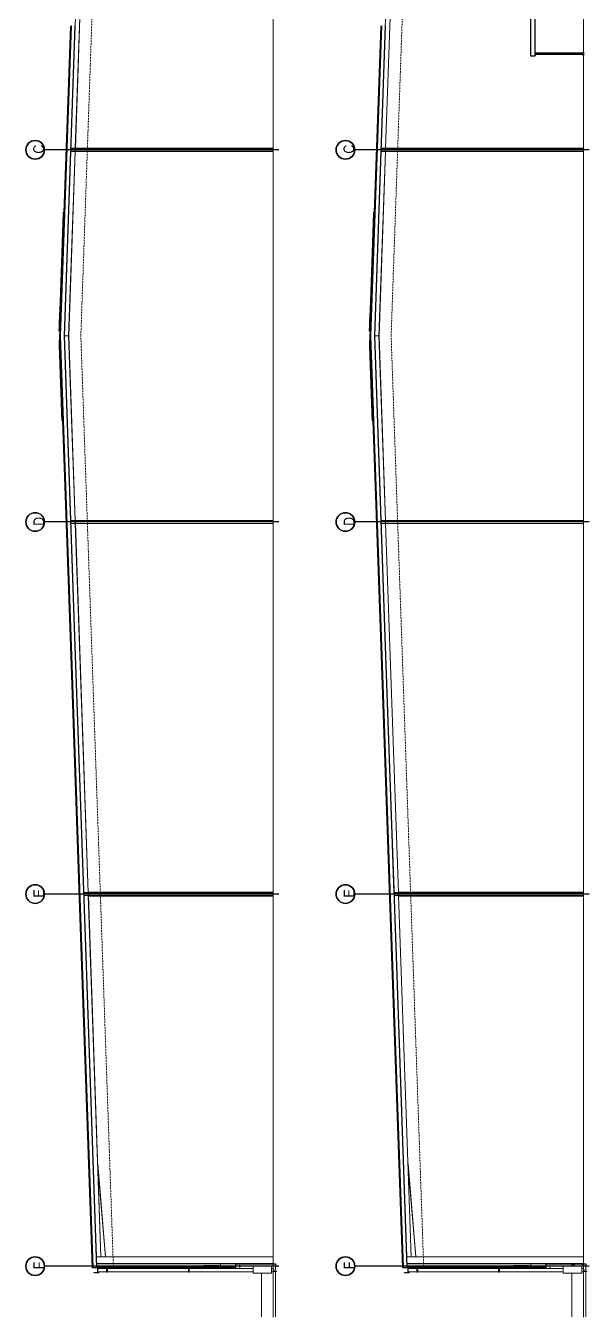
# Model space of a CAD drawing. Header units: millimetres. Extents: x -677815 to 406757, y -145898 to 39000.
# Drawn here: x 365990 to 402298, y -123290 to -39999 of the extents above; entities that cross this region are included whole.
import ezdxf

# ---------------------------------------------------------------- set-up
doc = ezdxf.new("R2010")
doc.units = ezdxf.units.MM
doc.header["$LTSCALE"] = 8
doc.linetypes.add('Xref Conv Trash$0$_SBA Dash Dot - Loose', pattern=[6, 4, -1, 0, -1])
doc.linetypes.add('Xref Conv Trash$0$_SBA Hidden Line - Loose', pattern=[2.4, 1.2, -1.2])
for name, color, linetype, lineweight in [('Xref Conv Trash$0$A-DETL-HDLN', 8, 'Xref Conv Trash$0$_SBA Hidden Line - Loose', 9), ('Xref Conv Trash$0$A-FLOR', 8, 'Continuous', 25), ('Xref Conv Trash$0$A-FLOR-LEVL', 8, 'Continuous', 9), ('Xref Conv Trash$0$A-GENM', 8, 'Continuous', 9), ('Xref Conv Trash$0$A-GLAZ', 8, 'Continuous', 9), ('Xref Conv Trash$0$A-ROOF', 8, 'Continuous', 25), ('Xref Conv Trash$0$A-ROOF-MCUT', 8, 'Continuous', 9), ('Xref Conv Trash$0$A-ROOF-OTLN', 8, 'Continuous', 9), ('Xref Conv Trash$0$A-WALL', 8, 'Continuous', 9), ('Xref Conv Trash$0$A-WALL-PATT', 8, 'Continuous', 9), ('Xref Conv Trash$0$P-PIPE', 8, 'Continuous', 9), ('Xref Conv Trash$0$Q-SPCQ', 8, 'Continuous', 9), ('Xref Conv Trash$0$S-BEAM', 8, 'Continuous', 9), ('Xref Conv Trash$0$S-COLS', 8, 'Continuous', 9), ('Xref Conv Trash$0$S-GRID-IDEN', 8, 'Continuous', 25)]:
    doc.layers.add(name, color=color, linetype=linetype, lineweight=lineweight)
for name, color, linetype in [('Xref Conv Trash$0$M-MEZZ', 173, 'Continuous'), ('Xref Conv Trash$0$M-MEZZ-POST', 114, 'Continuous'), ('Xref Conv Trash$0$S-GRID', 8, 'Continuous')]:
    doc.layers.add(name, color=color, linetype=linetype)
doc.styles.add('Xref Conv Trash$0$Arial Narrow_1', font='ARIALN.TTF', dxfattribs={"height": 688.297872})
pattern_1 = [(320, (7758.5, 406530.9), (-127.5124, -1457.4724), [152.4, -1676.4]), (265, (7758.5, 406530.9), (1528.454, 281.9423), [121.92, -1341.12]), (10.451, (7747.9, 406409.4), (1400.9327, -1175.5412), [129.52, -1424.721]), (316.184, (8165, 406530.9), (-336.342, -2168.6325), [228.6, -2514.6]), (6.636, (8137, 406350.2), (1979.421, -1899.221), [194.28, -2137.081]), (261.184, (8165, 406530.9), (1979.4025, -1899.24), [182.88, -2011.68]), (291, (8063.3, 406327.7), (-818.1215, -1212.9148), [152.4, -1676.4]), (236, (8063.3, 406327.7), (1473.5044, -494.417), [121.92, -1341.12]), (341.451, (7995.2, 406226.6), (655.3697, -1707.337), [129.52, -1424.721]), (307.5, (7758.53, 406530.9), (676.44024, -24.7094), [67.056, -1257.808, 67.056, -2640.584]), (307.5, (7758.53, 406530.9), (676.44024, -24.7094), [-1391.92, -1294.384, 67.056, -1279.144]), (277.5, (7758.5, 406530.9), (801.44425, -534.55775), [67.056, -709.168, 67.056, -1740.408]), (277.5, (7758.5, 406530.9), (801.44425, -534.55775), [-843.28, -1227.328, 67.056, -446.024]), (237.5, (7758.53, 406984), (-45.83123, -1084.7275), [67.056, -440.944, 67.056, -3621.024]), (237.5, (7758.53, 406984), (-45.83123, -1084.7275), [-575.056, -1517.904, 67.056, -2036.064]), (227.5, (7758.5, 407187.2), (203.4135, -1185.0347), [67.056, -593.344, 67.056, -2479.04]), (227.5, (7758.5, 407187.2), (203.4135, -1185.0347), [-727.456, -985.52, 67.056, -1426.464])]

# ---------------------------------------------------------------- blocks, each defined once
blk = doc.blocks.new('Xref Conv Trash$0$IVS_GM_Free-Door Head - XXX-DOOR HEAD-994499-SECTION WAREHOUSE B')
at = {"layer": 'Xref Conv Trash$0$A-GENM'}
for p, q in [((-19887, 44247), (-20012, 44261)), ((-20012, 44250), (-20011, 44250)), ((-20011, 44250), (-20011, 44259)), ((-20011, 44259), (-19887, 44246)), ((-19887, 44246), (-19887, 44247))]:
    blk.add_line(p, q, dxfattribs=at)
blk = doc.blocks.new('Xref Conv Trash$0$FIRE_HYDRANT_2593 - FIRE_HYDRANT_2593-1213494-SECTION WAREHOUSE B')
at = {"layer": 'Xref Conv Trash$0$A-GENM'}
for p, q in [((-19565, 42789), (-19566, 42788)), ((-19762, 42100), (-19762, 41899)), ((-19662, 41884), (-19687, 41884)), ((-19662, 41884), (-19662, 42100))]:
    blk.add_line(p, q, dxfattribs=at)
blk = doc.blocks.new('Xref Conv Trash$0$IVS_GM_Free-Folded Box Gutter Support_Arrayed - 350-250x300mm Gutter-1258791-SECTION WAREHOUSE B')
at = {"layer": 'Xref Conv Trash$0$A-GENM'}
for p, q in [((-19916, 53481), (-19916, 53339)), ((-19916, 53339), (-19864, 53339)), ((-19913, 53342), (-19913, 53481)), ((-19864, 53342), (-19913, 53342)), ((-19582, 53342), (-19639, 53342)), ((-19639, 53339), (-19579, 53339)), ((-19582, 53594), (-19582, 53582)), ((-19579, 53594), (-19582, 53594)), ((-19582, 53539), (-19582, 53514)), ((-19582, 53470), (-19582, 53445)), ((-19582, 53401), (-19582, 53342)), ((-19579, 53339), (-19579, 53594))]:
    blk.add_line(p, q, dxfattribs=at)
blk = doc.blocks.new('Xref Conv Trash$0$UC-Universal Column-Column - C4_5-250UC73-1332378-SECTION WAREHOUSE B')
at = {"layer": 'Xref Conv Trash$0$S-COLS'}
for p, q in [((-44139, 42100), (-44139, 54020)), ((-43885, 54011), (-43885, 42100))]:
    blk.add_line(p, q, dxfattribs=at)
blk = doc.blocks.new('Xref Conv Trash$0$1200 WALKWAY FACEBASED - 1200 WALKWAY FACEBASED-1419914-SECTION WAREHOUSE B')
at = {"layer": 'Xref Conv Trash$0$Q-SPCQ'}
h = blk.add_hatch(dxfattribs=at)
h.set_pattern_fill('FP_21', color=256, style=0, pattern_type=2)
h.set_pattern_definition([(47, (-80912.13, 55811.584), (-36.5677, 34.1), []), (137, (-80912.13, 55811.584), (-34.1, -36.5677), [])])
h.paths.add_polyline_path([(-81514, 55851), (-80315, 55892), (-80315, 55898), (-81514, 55857)], flags=0)
for p, q in [((-81514, 55857), (-80315, 55898)), ((-81514, 55851), (-80315, 55892)), ((-80315, 55892), (-81514, 55851)), ((-81514, 55851), (-81514, 55857)), ((-81512, 55791), (-81514, 55851)), ((-81512, 55791), (-80312, 55833)), ((-80315, 55892), (-80315, 55898)), ((-80315, 55892), (-80312, 55833))]:
    blk.add_line(p, q, dxfattribs=at)
blk = doc.blocks.new('Xref Conv Trash$0$1200 WALKWAY FACEBASED - 1200 WALKWAY FACEBASED-1417257-SECTION WAREHOUSE B')
at = {"layer": 'Xref Conv Trash$0$Q-SPCQ'}
h = blk.add_hatch(dxfattribs=at)
h.set_pattern_fill('FP_22', color=256, style=0, pattern_type=2)
h.set_pattern_definition([(47, (-82120.99, 55769.37), (-36.5677, 34.0999), []), (137, (-82120.99, 55769.37), (-34.0999, -36.5677), [])])
h.paths.add_polyline_path([(-87963, 55625), (-81514, 55851), (-81514, 55857), (-87963, 55631)], flags=0)
for p, q in [((-87963, 55631), (-81514, 55857)), ((-81514, 55851), (-87963, 55625)), ((-82800, 55806), (-82820, 55805)), ((-82820, 55805), (-82820, 55802)), ((-82798, 55746), (-82800, 55806)), ((-82157, 55828), (-82177, 55827)), ((-82177, 55827), (-82177, 55824)), ((-82177, 55824), (-82160, 55825)), ((-82160, 55825), (-82158, 55771)), ((-82155, 55768), (-82157, 55828)), ((-81514, 55851), (-81534, 55850)), ((-81534, 55850), (-81534, 55847)), ((-81534, 55847), (-81517, 55848)), ((-81517, 55848), (-81515, 55794)), ((-87963, 55631), (-87963, 55625)), ((-87943, 55626), (-87963, 55625)), ((-87963, 55625), (-87963, 55622)), ((-87963, 55622), (-87946, 55623)), ((-87944, 55569), (-87961, 55568)), ((-87961, 55568), (-87961, 55565)), ((-87961, 55565), (-87941, 55566)), ((-87946, 55623), (-87944, 55569)), ((-87941, 55566), (-87943, 55626)), ((-87300, 55649), (-87320, 55648)), ((-87320, 55648), (-87320, 55645)), ((-87320, 55645), (-87303, 55645)), ((-87301, 55591), (-87318, 55591)), ((-87318, 55591), (-87318, 55588)), ((-87318, 55588), (-87298, 55589)), ((-87303, 55645), (-87301, 55591)), ((-87298, 55589), (-87300, 55649)), ((-86657, 55671), (-86677, 55670)), ((-86677, 55670), (-86677, 55667)), ((-86677, 55667), (-86660, 55668)), ((-86658, 55614), (-86675, 55613)), ((-86675, 55613), (-86675, 55610)), ((-86675, 55610), (-86655, 55611)), ((-86660, 55668), (-86658, 55614)), ((-86655, 55611), (-86657, 55671)), ((-86014, 55693), (-86034, 55693)), ((-86034, 55693), (-86034, 55690)), ((-86034, 55690), (-86017, 55690)), ((-86015, 55636), (-86032, 55636)), ((-86032, 55636), (-86032, 55633)), ((-86032, 55633), (-86012, 55633)), ((-86017, 55690), (-86015, 55636)), ((-86012, 55633), (-86014, 55693)), ((-85371, 55716), (-85391, 55715)), ((-85391, 55715), (-85391, 55712)), ((-85391, 55712), (-85374, 55713)), ((-85372, 55659), (-85389, 55658)), ((-85389, 55658), (-85389, 55655)), ((-85389, 55655), (-85369, 55656)), ((-85374, 55713), (-85372, 55659)), ((-85369, 55656), (-85371, 55716)), ((-84728, 55738), (-84748, 55738)), ((-84748, 55738), (-84748, 55735)), ((-84748, 55735), (-84731, 55735)), ((-84729, 55681), (-84746, 55681)), ((-84746, 55681), (-84746, 55678)), ((-84746, 55678), (-84726, 55678)), ((-84731, 55735), (-84729, 55681)), ((-84726, 55678), (-84728, 55738)), ((-84086, 55761), (-84106, 55760)), ((-84106, 55760), (-84105, 55757)), ((-84105, 55757), (-84088, 55758)), ((-84087, 55704), (-84104, 55703)), ((-84104, 55703), (-84103, 55700)), ((-84103, 55700), (-84083, 55701)), ((-84088, 55758), (-84087, 55704)), ((-84083, 55701), (-84086, 55761)), ((-83443, 55783), (-83463, 55783)), ((-83463, 55783), (-83463, 55780)), ((-83463, 55780), (-83446, 55780)), ((-83444, 55726), (-83461, 55726)), ((-83461, 55726), (-83461, 55723)), ((-83461, 55723), (-83441, 55723)), ((-83446, 55780), (-83444, 55726)), ((-83441, 55723), (-83443, 55783)), ((-82820, 55802), (-82803, 55803)), ((-82801, 55749), (-82818, 55748)), ((-82818, 55748), (-82818, 55745)), ((-82818, 55745), (-82798, 55746)), ((-82803, 55803), (-82801, 55749)), ((-82158, 55771), (-82175, 55770)), ((-82175, 55770), (-82175, 55767)), ((-82175, 55767), (-82155, 55768)), ((-81515, 55794), (-81532, 55793)), ((-81532, 55793), (-81532, 55790)), ((-81532, 55790), (-81512, 55791))]:
    blk.add_line(p, q, dxfattribs=at)
blk = doc.blocks.new('Xref Conv Trash$0$1200 WALKWAY FACEBASED - 1200 WALKWAY FACEBASED-1420814-SECTION WAREHOUSE B')
at = {"layer": 'Xref Conv Trash$0$Q-SPCQ'}
h = blk.add_hatch(dxfattribs=at)
h.set_pattern_fill('FP_23', color=256, style=0, pattern_type=2)
h.set_pattern_definition([(43, (-79102.45, 55811.22), (-34.0999, 36.5677), []), (133, (-79102.45, 55811.22), (-36.5677, -34.0999), [])])
h.paths.add_polyline_path([(-74549, 55712), (-74549, 55718), (-79709, 55898), (-79710, 55892), (-74831, 55722)], flags=0)
for p, q in [((-79710, 55892), (-79712, 55832)), ((-79710, 55892), (-79709, 55898)), ((-79690, 55892), (-79710, 55892)), ((-74549, 55712), (-79710, 55892)), ((-79709, 55898), (-74549, 55718)), ((-79709, 55835), (-79707, 55889)), ((-79692, 55835), (-79709, 55835)), ((-79707, 55889), (-79690, 55889)), ((-79692, 55832), (-79692, 55835)), ((-79690, 55889), (-79690, 55892)), ((-79138, 55873), (-79141, 55813)), ((-79118, 55872), (-79138, 55873)), ((-79137, 55815), (-79136, 55869)), ((-79120, 55815), (-79137, 55815)), ((-79136, 55869), (-79119, 55869)), ((-79121, 55812), (-79120, 55815)), ((-79119, 55869), (-79118, 55872)), ((-78567, 55853), (-78569, 55793)), ((-78547, 55852), (-78567, 55853)), ((-78566, 55796), (-78564, 55849)), ((-78564, 55849), (-78547, 55849)), ((-78547, 55849), (-78547, 55852)), ((-77996, 55833), (-77998, 55773)), ((-77976, 55832), (-77996, 55833)), ((-77995, 55776), (-77993, 55830)), ((-77993, 55830), (-77976, 55829)), ((-77976, 55829), (-77976, 55832)), ((-77425, 55813), (-77427, 55753)), ((-77405, 55812), (-77425, 55813)), ((-77424, 55756), (-77422, 55810)), ((-77422, 55810), (-77405, 55809)), ((-77405, 55809), (-77405, 55812)), ((-78549, 55795), (-78566, 55796)), ((-78549, 55792), (-78549, 55795)), ((-77978, 55775), (-77995, 55776)), ((-77978, 55772), (-77978, 55775)), ((-77407, 55755), (-77424, 55756)), ((-77407, 55752), (-77407, 55755)), ((-76854, 55793), (-76856, 55733)), ((-76834, 55792), (-76854, 55793)), ((-76853, 55736), (-76851, 55790)), ((-76836, 55735), (-76853, 55736)), ((-76851, 55790), (-76834, 55789)), ((-76836, 55732), (-76836, 55735)), ((-76834, 55789), (-76834, 55792)), ((-76283, 55773), (-76285, 55713)), ((-76263, 55772), (-76283, 55773)), ((-76282, 55716), (-76280, 55770)), ((-76265, 55715), (-76282, 55716)), ((-76280, 55770), (-76263, 55769)), ((-76265, 55712), (-76265, 55715)), ((-76263, 55769), (-76263, 55772)), ((-75712, 55753), (-75714, 55693)), ((-75692, 55752), (-75712, 55753)), ((-75711, 55696), (-75709, 55750)), ((-75694, 55695), (-75711, 55696)), ((-75709, 55750), (-75692, 55749)), ((-75694, 55692), (-75694, 55695)), ((-75692, 55749), (-75692, 55752)), ((-75141, 55733), (-75143, 55673)), ((-75121, 55732), (-75141, 55733)), ((-75140, 55676), (-75138, 55730)), ((-75123, 55675), (-75140, 55676)), ((-75138, 55730), (-75121, 55729)), ((-75123, 55672), (-75123, 55675)), ((-75121, 55729), (-75121, 55732)), ((-74569, 55713), (-74572, 55653)), ((-74549, 55712), (-74569, 55713)), ((-74568, 55656), (-74567, 55710)), ((-74551, 55655), (-74568, 55656)), ((-74567, 55710), (-74550, 55709)), ((-74552, 55652), (-74551, 55655)), ((-74550, 55709), (-74549, 55712)), ((-74549, 55712), (-74549, 55718))]:
    blk.add_line(p, q, dxfattribs=at)
blk = doc.blocks.new('Xref Conv Trash$0$LOU_Metal Louvre 02 - 7000mm X 1000mm-1427498-SECTION WAREHOUSE B')
at = {"layer": 'Xref Conv Trash$0$A-GLAZ'}
for p, q in [((-20048, 45600), (-20048, 46600)), ((-19948, 46600), (-20048, 46600)), ((-19948, 46600), (-19948, 45600)), ((-19948, 45600), (-20048, 45600))]:
    blk.add_line(p, q, dxfattribs=at)
blk = doc.blocks.new('Xref Conv Trash$0$DWP_Downpipe - 225mm-1363392-SECTION WAREHOUSE B')
at = {"layer": 'Xref Conv Trash$0$P-PIPE'}
for p, q in [((-19864, 53420), (-19864, 53403)), ((-19864, 53420), (-19752, 53420)), ((-19864, 53401), (-19864, 43400)), ((-19752, 53420), (-19639, 53420)), ((-19639, 53403), (-19639, 53420)), ((-19639, 43400), (-19639, 53402)), ((-19864, 42200), (-19864, 42100)), ((-19752, 42100), (-19864, 42100)), ((-19639, 42100), (-19752, 42100)), ((-19639, 42100), (-19639, 42200))]:
    blk.add_line(p, q, dxfattribs=at)
blk = doc.blocks.new('Xref Conv Trash$0$IVS-GM-DownPipe Cover - DP 225mm-625296-SECTION WAREHOUSE B')
at = {"layer": 'Xref Conv Trash$0$A-GENM'}
for p, q in [((-20007, 43400), (-19732, 43400)), ((-20007, 42200), (-20007, 43400)), ((-19732, 43400), (-19567, 43400)), ((-19567, 42200), (-19567, 43400)), ((-19732, 42200), (-20007, 42200)), ((-19567, 42200), (-19732, 42200))]:
    blk.add_line(p, q, dxfattribs=at)
blk = doc.blocks.new('Xref Conv Trash$0$DPS_Downpipe Clamp - D225-V4-SECTION WAREHOUSE B')
at = {"layer": 'Xref Conv Trash$0$A-GENM'}
for p, q in [((-19913, 52834), (-19908, 52834)), ((-19913, 52784), (-19913, 52834)), ((-19908, 52784), (-19913, 52784)), ((-19908, 52834), (-19869, 52834)), ((-19908, 52784), (-19908, 52834)), ((-19869, 52784), (-19908, 52784)), ((-19869, 52834), (-19634, 52834)), ((-19869, 52784), (-19869, 52834)), ((-19634, 52784), (-19869, 52784)), ((-19634, 52784), (-19634, 52834))]:
    blk.add_line(p, q, dxfattribs=at)
blk = doc.blocks.new('Xref Conv Trash$0$UB-Universal Beam-Column - C1_5_460UB75-1337976-SECTION WAREHOUSE B')
at = {"layer": 'Xref Conv Trash$0$S-COLS'}
for p, q in [((-20619, 42100), (-20619, 53506)), ((-20605, 42100), (-20605, 53505)), ((-20177, 42100), (-20177, 53490)), ((-20162, 44500), (-20162, 53490))]:
    blk.add_line(p, q, dxfattribs=at)
blk = doc.blocks.new('Xref Conv Trash$0$UC-Universal Column-Column - C2_5-200UC60-1337980-SECTION WAREHOUSE B')
at = {"layer": 'Xref Conv Trash$0$S-COLS'}
for p, q in [((-92115, 55157), (-92115, 42100)), ((-92101, 55158), (-92101, 42100)), ((-91924, 55164), (-91924, 42100)), ((-91910, 42100), (-91910, 55164))]:
    blk.add_line(p, q, dxfattribs=at)
blk = doc.blocks.new('Xref Conv Trash$0$UC-Universal Column-Column - C2_5-200UC60-1337978-SECTION WAREHOUSE B')
at = {"layer": 'Xref Conv Trash$0$S-COLS'}
for p, q in [((-44115, 54326), (-44115, 42100)), ((-44101, 42100), (-44101, 54326)), ((-43924, 42100), (-43924, 54320)), ((-43910, 42100), (-43910, 54319))]:
    blk.add_line(p, q, dxfattribs=at)
blk = doc.blocks.new('Xref Conv Trash$0$UC-Universal Column-Column - C2_5-200UC60-1337979-SECTION WAREHOUSE B')
at = {"layer": 'Xref Conv Trash$0$S-COLS'}
for p, q in [((-68115, 55164), (-68115, 42100)), ((-68101, 42100), (-68101, 55164)), ((-67924, 42100), (-67924, 55158)), ((-67910, 42100), (-67910, 55157))]:
    blk.add_line(p, q, dxfattribs=at)
blk = doc.blocks.new('Xref Conv Trash$0$IVS_STF_Face Host_UB or UC Steel Haunch Up - 310UB46 - 2 Deg - 6000mm-1342655-AWNING 2 DETAIL')
at = {"layer": 'Xref Conv Trash$0$S-BEAM'}
for p, q in [((140373, 53408), (140613, 53400)), ((140373, 53408), (146373, 52902)), ((140613, 53400), (146373, 52914))]:
    blk.add_line(p, q, dxfattribs=at)
blk = doc.blocks.new('Xref Conv Trash$0$Grid - Grid Head-235101-SECTION WAREHOUSE B')
at = {"layer": 'Xref Conv Trash$0$S-GRID-IDEN'}
blk.add_circle((-140012, 62123), 600, dxfattribs=at)
for start, end in [(0, 180), (180, 0)]:
    blk.add_arc((-140012, 62123), 600, start, end, dxfattribs=at)
blk = doc.blocks.new('Xref Conv Trash')
at = {"layer": 'Xref Conv Trash$0$A-WALL-PATT'}
h = blk.add_hatch(dxfattribs=at)
h.set_pattern_fill('FP_13', color=256, angle=-90, style=0, pattern_type=2)
h.set_pattern_definition(pattern_1)
h.paths.add_polyline_path([(382115, -120000), (379532, -120000), (379532, -119850), (382082, -119850)], flags=0)
h = blk.add_hatch(dxfattribs=at)
h.set_pattern_fill('FP_13', color=256, angle=-90, style=0, pattern_type=2)
h.set_pattern_definition(pattern_1)
h.paths.add_polyline_path([(402115, -120000), (399532, -120000), (399532, -119850), (402082, -119850)], flags=0)
at = {"layer": 'Xref Conv Trash$0$A-DETL-HDLN'}
for p, q in [((369535, -60000), (371634, 84)), ((389535, -60000), (391634, 84)), ((369535, -60000), (371634, -120084)), ((389535, -60000), (391634, -120084))]:
    blk.add_line(p, q, dxfattribs=at)
at = {"layer": 'Xref Conv Trash$0$A-FLOR'}
for p, q in [((382082, -119850), (382082, -120000)), ((402082, -119850), (402082, -120000)), ((382082, -120000), (381932, -120000)), ((382082, -120000), (382115, -120000)), ((402082, -120000), (401932, -120000)), ((402082, -120000), (402115, -120000))]:
    blk.add_line(p, q, dxfattribs=at)
at = {"layer": 'Xref Conv Trash$0$A-FLOR', "lineweight": 9}
for p, q in [((382082, -120250), (382082, -120000)), ((382082, -123275), (382082, -120350)), ((402082, -120250), (402082, -120000)), ((402082, -123275), (402082, -120350))]:
    blk.add_line(p, q, dxfattribs=at)
at = {"layer": 'Xref Conv Trash$0$A-FLOR-LEVL', "linetype": 'Continuous'}
for p, q in [((381932, 10637), (381932, -123290)), ((401932, 10637), (401932, -123290))]:
    blk.add_line(p, q, dxfattribs=at)
at = {"layer": 'Xref Conv Trash$0$A-ROOF', "lineweight": 9}
for p, q in [((368930, -40000), (368232, -60000)), ((388930, -40000), (388232, -60000)), ((368232, -60000), (368930, -80000)), ((388232, -60000), (388930, -80000)), ((368930, -80001), (369628, -100001)), ((388930, -80001), (389628, -100001)), ((369629, -100003), (370330, -120102)), ((389629, -100003), (390330, -120102))]:
    blk.add_line(p, q, dxfattribs=at)
at = {"layer": 'Xref Conv Trash$0$A-ROOF'}
for p, q in [((369150, -40000), (368452, -60000)), ((368466, -52051), (368887, -40000)), ((389150, -40000), (388452, -60000)), ((388466, -52051), (388887, -40000)), ((368444, -52694), (368465, -52071)), ((388444, -52694), (388465, -52071)), ((368421, -53337), (368443, -52714)), ((388421, -53337), (388443, -52714)), ((368376, -54623), (368398, -54000)), ((368399, -53980), (368421, -53357)), ((388376, -54623), (388398, -54000)), ((388399, -53980), (388421, -53357)), ((368354, -55266), (368376, -54643)), ((388354, -55266), (388376, -54643)), ((368331, -55909), (368353, -55286)), ((388331, -55909), (388353, -55286)), ((368287, -57195), (368308, -56572)), ((368309, -56552), (368331, -55929)), ((388287, -57195), (388308, -56572)), ((388309, -56552), (388331, -55929)), ((368264, -57838), (368286, -57215)), ((388264, -57838), (388286, -57215)), ((368242, -58481), (368263, -57858)), ((388242, -58481), (388263, -57858)), ((368189, -60000), (368199, -59700)), ((388189, -60000), (388199, -59700)), ((368887, -80000), (368189, -60000)), ((368452, -60000), (369150, -80000)), ((388887, -80000), (388189, -60000)), ((388452, -60000), (389150, -80000)), ((369585, -100001), (368887, -80001)), ((369150, -80001), (369849, -100001)), ((389585, -100001), (388887, -80001)), ((389150, -80001), (389849, -100001)), ((370287, -120102), (369586, -100003)), ((369849, -100003), (370549, -120065)), ((390287, -120102), (389586, -100003)), ((389849, -100003), (390549, -120065)), ((370551, -120102), (370287, -120102)), ((370550, -120094), (370551, -120102)), ((390551, -120102), (390287, -120102)), ((390550, -120094), (390551, -120102))]:
    blk.add_line(p, q, dxfattribs=at)
at = {"layer": 'Xref Conv Trash$0$A-ROOF-MCUT'}
for p, q in [((368169, -60000), (368179, -59700)), ((368180, -59702), (368170, -60000)), ((368179, -59700), (368199, -59700)), ((368199, -59702), (368180, -59702)), ((368199, -59700), (368199, -59702)), ((388169, -60000), (388179, -59700)), ((388180, -59702), (388170, -60000)), ((388179, -59700), (388199, -59700)), ((388199, -59702), (388180, -59702)), ((388199, -59700), (388199, -59702)), ((368179, -60300), (368169, -60000)), ((368170, -60000), (368180, -60299)), ((368199, -60300), (368179, -60300)), ((368180, -60299), (368199, -60299)), ((368199, -60299), (368199, -60300)), ((388179, -60300), (388169, -60000)), ((388170, -60000), (388180, -60299)), ((388199, -60300), (388179, -60300)), ((388180, -60299), (388199, -60299)), ((388199, -60299), (388199, -60300)), ((370330, -120102), (370330, -120100)), ((370330, -120100), (370630, -120100)), ((370380, -120431), (370380, -120402)), ((370380, -120402), (370382, -120402)), ((370424, -120431), (370380, -120431)), ((370382, -120402), (370382, -120429)), ((370382, -120429), (370422, -120429)), ((370422, -120429), (370422, -120402)), ((370422, -120402), (370451, -120402)), ((370449, -120404), (370424, -120404)), ((370424, -120404), (370424, -120431)), ((370449, -120431), (370449, -120404)), ((370493, -120431), (370449, -120431)), ((370451, -120402), (370451, -120429)), ((370451, -120429), (370491, -120429)), ((370491, -120429), (370491, -120402)), ((370491, -120402), (370520, -120402)), ((370518, -120404), (370493, -120404)), ((370493, -120404), (370493, -120431)), ((370518, -120431), (370518, -120404)), ((370562, -120431), (370518, -120431)), ((370520, -120402), (370520, -120429)), ((370520, -120429), (370560, -120429)), ((370628, -120102), (370551, -120102)), ((370560, -120429), (370560, -120402)), ((370560, -120402), (370589, -120402)), ((370587, -120404), (370562, -120404)), ((370562, -120404), (370562, -120431)), ((370587, -120431), (370587, -120404)), ((370630, -120431), (370587, -120431)), ((370589, -120402), (370589, -120429)), ((370589, -120429), (370628, -120429)), ((370628, -120429), (370628, -120102)), ((370630, -120100), (370630, -120431)), ((390330, -120102), (390330, -120100)), ((390330, -120100), (390630, -120100)), ((390380, -120431), (390380, -120402)), ((390380, -120402), (390382, -120402)), ((390424, -120431), (390380, -120431)), ((390382, -120402), (390382, -120429)), ((390382, -120429), (390422, -120429)), ((390422, -120429), (390422, -120402)), ((390422, -120402), (390451, -120402)), ((390449, -120404), (390424, -120404)), ((390424, -120404), (390424, -120431)), ((390449, -120431), (390449, -120404)), ((390493, -120431), (390449, -120431)), ((390451, -120402), (390451, -120429)), ((390451, -120429), (390491, -120429)), ((390491, -120429), (390491, -120402)), ((390491, -120402), (390520, -120402)), ((390518, -120404), (390493, -120404)), ((390493, -120404), (390493, -120431)), ((390518, -120431), (390518, -120404)), ((390562, -120431), (390518, -120431)), ((390520, -120402), (390520, -120429)), ((390520, -120429), (390560, -120429)), ((390628, -120102), (390551, -120102)), ((390560, -120429), (390560, -120402)), ((390560, -120402), (390589, -120402)), ((390587, -120404), (390562, -120404)), ((390562, -120404), (390562, -120431)), ((390587, -120431), (390587, -120404)), ((390630, -120431), (390587, -120431)), ((390589, -120402), (390589, -120429)), ((390589, -120429), (390628, -120429)), ((390628, -120429), (390628, -120102)), ((390630, -120100), (390630, -120431))]:
    blk.add_line(p, q, dxfattribs=at)
at = {"layer": 'Xref Conv Trash$0$A-ROOF-OTLN'}
for p, q in [((368446, -52068), (368867, -40000)), ((388446, -52068), (388867, -40000)), ((368423, -52711), (368445, -52071)), ((388423, -52711), (388445, -52071)), ((368401, -53354), (368423, -52714)), ((388401, -53354), (388423, -52714)), ((368356, -54639), (368378, -54000)), ((368378, -53997), (368401, -53357)), ((388356, -54639), (388378, -54000)), ((388378, -53997), (388401, -53357)), ((368333, -55282), (368356, -54642)), ((388333, -55282), (388356, -54642)), ((368311, -55925), (368333, -55285)), ((388311, -55925), (388333, -55285)), ((368266, -57211), (368288, -56571)), ((368288, -56568), (368311, -55928)), ((388266, -57211), (388288, -56571)), ((388288, -56568), (388311, -55928)), ((368243, -57854), (368266, -57214)), ((388243, -57854), (388266, -57214)), ((368221, -58497), (368243, -57857)), ((388221, -58497), (388243, -57857)), ((368199, -60873), (368179, -60305)), ((388199, -60873), (388179, -60305)), ((368219, -61444), (368199, -60876)), ((368239, -62015), (368219, -61447)), ((388219, -61444), (388199, -60876)), ((388239, -62015), (388219, -61447)), ((368259, -62586), (368239, -62018)), ((388259, -62586), (388239, -62018)), ((368279, -63157), (368259, -62589)), ((368299, -63728), (368279, -63160)), ((388279, -63157), (388259, -62589)), ((388299, -63728), (388279, -63160)), ((368319, -64299), (368299, -63731)), ((388319, -64299), (388299, -63731)), ((368339, -64871), (368319, -64302)), ((368359, -65442), (368339, -64874)), ((388339, -64871), (388319, -64302)), ((388359, -65442), (388339, -64874)), ((368867, -80000), (368359, -65445)), ((388867, -80000), (388359, -65445)), ((369565, -100001), (368867, -80001)), ((389565, -100001), (388867, -80001)), ((370267, -120102), (369565, -100003)), ((390267, -120102), (389565, -100003)), ((370267, -120102), (370287, -120102)), ((390267, -120102), (390287, -120102))]:
    blk.add_line(p, q, dxfattribs=at)
at = {"layer": 'Xref Conv Trash$0$A-WALL'}
for p, q in [((378532, -119850), (378532, -120000)), ((398532, -119850), (398532, -120000)), ((370550, -120094), (370549, -120065)), ((378532, -120000), (379532, -120000)), ((379532, -120000), (379532, -120065)), ((381182, -120005), (381182, -120000)), ((381182, -123275), (381182, -120446)), ((390550, -120094), (390549, -120065)), ((398532, -120000), (399532, -120000)), ((399532, -120000), (399532, -120065)), ((401182, -120005), (401182, -120000)), ((401182, -123275), (401182, -120446))]:
    blk.add_line(p, q, dxfattribs=at)
at = {"layer": 'Xref Conv Trash$0$A-WALL', "lineweight": 25}
for p, q in [((379532, -119850), (382082, -119850)), ((379532, -120000), (379532, -119850)), ((399532, -119850), (402082, -119850)), ((399532, -120000), (399532, -119850)), ((370549, -120065), (379532, -120065)), ((379532, -120094), (370550, -120094)), ((382082, -120000), (379532, -120000)), ((379532, -120065), (379532, -120094)), ((390549, -120065), (399532, -120065)), ((399532, -120094), (390550, -120094)), ((402082, -120000), (399532, -120000)), ((399532, -120065), (399532, -120094))]:
    blk.add_line(p, q, dxfattribs=at)
at = {"layer": 'Xref Conv Trash$0$M-MEZZ'}
blk.add_lwpolyline([(398812, -41931), (398812, -10432), (398512, -10432), (398512, -41931)], close=True, dxfattribs=at)
at = {"layer": 'Xref Conv Trash$0$M-MEZZ-POST'}
for p, q in [((401922, -41755), (398822, -41755)), ((401922, -41855), (398822, -41855))]:
    blk.add_line(p, q, dxfattribs=at)
for points in [[(398812, -41705), (398822, -41705), (398822, -41905), (398812, -41905)], [(401922, -41705), (401932, -41705), (401932, -41905), (401922, -41905)]]:
    blk.add_lwpolyline(points, close=True, dxfattribs=at)
at = {"layer": 'Xref Conv Trash$0$S-BEAM'}
for p, q in [((368886, -47898), (369717, -24103)), ((370001, -24103), (369170, -47898)), ((369182, -47898), (370012, -24103)), ((388886, -47898), (389717, -24103)), ((390001, -24103), (389170, -47898)), ((389182, -47898), (390012, -24103)), ((368464, -60000), (368879, -48103)), ((369163, -48103), (368747, -60000)), ((368759, -60000), (369174, -48103)), ((368880, -48088), (368886, -47912)), ((369169, -47912), (369163, -48088)), ((369175, -48088), (369181, -47912)), ((388464, -60000), (388879, -48103)), ((389163, -48103), (388747, -60000)), ((388759, -60000), (389174, -48103)), ((388880, -48088), (388886, -47912)), ((389169, -47912), (389163, -48088)), ((389175, -48088), (389181, -47912)), ((368452, -60000), (368464, -60000)), ((368464, -60000), (368452, -60000)), ((368879, -71898), (368464, -60000)), ((368475, -60000), (368736, -60000)), ((368736, -60000), (368475, -60000)), ((368747, -60000), (369163, -71898)), ((368747, -60000), (368759, -60000)), ((368759, -60000), (368747, -60000)), ((369174, -71898), (368759, -60000)), ((388452, -60000), (388464, -60000)), ((388464, -60000), (388452, -60000)), ((388879, -71898), (388464, -60000)), ((388475, -60000), (388736, -60000)), ((388736, -60000), (388475, -60000)), ((388747, -60000), (389163, -71898)), ((388747, -60000), (388759, -60000)), ((388759, -60000), (388747, -60000)), ((389174, -71898), (388759, -60000)), ((368886, -72088), (368880, -71912)), ((369717, -95898), (368886, -72103)), ((369163, -71912), (369169, -72088)), ((369170, -72103), (370001, -95898)), ((369181, -72088), (369175, -71912)), ((370012, -95898), (369182, -72103)), ((388886, -72088), (388880, -71912)), ((389717, -95898), (388886, -72103)), ((389163, -71912), (389169, -72088)), ((389170, -72103), (390001, -95898)), ((389181, -72088), (389175, -71912)), ((390012, -95898), (389182, -72103)), ((369724, -96088), (369718, -95912)), ((370538, -119393), (369724, -96103)), ((370001, -95912), (370007, -96088)), ((370008, -96103), (370821, -119393)), ((370019, -96088), (370013, -95912)), ((370833, -119393), (370020, -96103)), ((389724, -96088), (389718, -95912)), ((390538, -119393), (389724, -96103)), ((390001, -95912), (390007, -96088)), ((390008, -96103), (390821, -119393)), ((390019, -96088), (390013, -95912)), ((390833, -119393), (390020, -96103))]:
    blk.add_line(p, q, dxfattribs=at)
at = {"layer": 'Xref Conv Trash$0$S-BEAM', "flags": 128}
for points in [[(368464, -60000), (368467, -60000), (368475, -60000)], [(368475, -60000), (368467, -60000), (368464, -60000)], [(368736, -60000), (368744, -60000), (368747, -60000)], [(368747, -60000), (368744, -60000), (368736, -60000)], [(388464, -60000), (388467, -60000), (388475, -60000)], [(388475, -60000), (388467, -60000), (388464, -60000)], [(388736, -60000), (388744, -60000), (388747, -60000)], [(388747, -60000), (388744, -60000), (388736, -60000)]]:
    blk.add_lwpolyline(points, dxfattribs=at)
at = {"layer": 'Xref Conv Trash$0$S-GRID', "linetype": 'Xref Conv Trash$0$_SBA Dash Dot - Loose'}
for p, q in [((382298, -48000), (367179, -48000)), ((402298, -48000), (387179, -48000)), ((382298, -72000), (367179, -72000)), ((402298, -72000), (387179, -72000)), ((382298, -96000), (367179, -96000)), ((402298, -96000), (387179, -96000)), ((382298, -120000), (367179, -120000)), ((402298, -120000), (387179, -120000))]:
    blk.add_line(p, q, dxfattribs=at)
at = {"layer": 'Xref Conv Trash$0$A-GENM', "xscale": -1, "rotation": 90}
for name, p in [('Xref Conv Trash$0$IVS_GM_Free-Folded Box Gutter Support_Arrayed - 350-250x300mm Gutter-1258791-SECTION WAREHOUSE B', (424032, -140012)), ('Xref Conv Trash$0$DPS_Downpipe Clamp - D225-V4-SECTION WAREHOUSE B', (424032, -140012)), ('Xref Conv Trash$0$DPS_Downpipe Clamp - D225-V4-SECTION WAREHOUSE B', (429299, -140012)), ('Xref Conv Trash$0$IVS_GM_Free-Door Head - XXX-DOOR HEAD-994499-SECTION WAREHOUSE B', (424032, -140012)), ('Xref Conv Trash$0$IVS-GM-DownPipe Cover - DP 225mm-625296-SECTION WAREHOUSE B', (424032, -140012)), ('Xref Conv Trash$0$FIRE_HYDRANT_2593 - FIRE_HYDRANT_2593-1213494-SECTION WAREHOUSE B', (424032, -140012)), ('Xref Conv Trash$0$IVS_GM_Free-Folded Box Gutter Support_Arrayed - 350-250x300mm Gutter-1258791-SECTION WAREHOUSE B', (444032, -140012)), ('Xref Conv Trash$0$DPS_Downpipe Clamp - D225-V4-SECTION WAREHOUSE B', (444032, -140012)), ('Xref Conv Trash$0$DPS_Downpipe Clamp - D225-V4-SECTION WAREHOUSE B', (449299, -140012)), ('Xref Conv Trash$0$IVS_GM_Free-Door Head - XXX-DOOR HEAD-994499-SECTION WAREHOUSE B', (444032, -140012)), ('Xref Conv Trash$0$IVS-GM-DownPipe Cover - DP 225mm-625296-SECTION WAREHOUSE B', (444032, -140012)), ('Xref Conv Trash$0$FIRE_HYDRANT_2593 - FIRE_HYDRANT_2593-1213494-SECTION WAREHOUSE B', (444032, -140012))]:
    blk.add_blockref(name, p, dxfattribs=at)
at = {"layer": 'Xref Conv Trash$0$A-GLAZ', "xscale": -1, "rotation": 90}
for p in [(424032, -140012), (444032, -140012)]:
    blk.add_blockref('Xref Conv Trash$0$LOU_Metal Louvre 02 - 7000mm X 1000mm-1427498-SECTION WAREHOUSE B', p, dxfattribs=at)
at = {"layer": 'Xref Conv Trash$0$P-PIPE', "xscale": -1, "rotation": 90}
for p in [(424032, -140012), (444032, -140012)]:
    blk.add_blockref('Xref Conv Trash$0$DWP_Downpipe - 225mm-1363392-SECTION WAREHOUSE B', p, dxfattribs=at)
at = {"layer": 'Xref Conv Trash$0$Q-SPCQ', "xscale": -1, "rotation": 90}
for name, p in [('Xref Conv Trash$0$1200 WALKWAY FACEBASED - 1200 WALKWAY FACEBASED-1417257-SECTION WAREHOUSE B', (424032, -140012)), ('Xref Conv Trash$0$1200 WALKWAY FACEBASED - 1200 WALKWAY FACEBASED-1417257-SECTION WAREHOUSE B', (444032, -140012)), ('Xref Conv Trash$0$1200 WALKWAY FACEBASED - 1200 WALKWAY FACEBASED-1419914-SECTION WAREHOUSE B', (424032, -140012)), ('Xref Conv Trash$0$1200 WALKWAY FACEBASED - 1200 WALKWAY FACEBASED-1419914-SECTION WAREHOUSE B', (444032, -140012)), ('Xref Conv Trash$0$1200 WALKWAY FACEBASED - 1200 WALKWAY FACEBASED-1420814-SECTION WAREHOUSE B', (424032, -140012)), ('Xref Conv Trash$0$1200 WALKWAY FACEBASED - 1200 WALKWAY FACEBASED-1420814-SECTION WAREHOUSE B', (444032, -140012))]:
    blk.add_blockref(name, p, dxfattribs=at)
at = {"layer": 'Xref Conv Trash$0$S-BEAM', "xscale": -1, "rotation": 90}
for p in [(424032, 26978), (444032, 26978)]:
    blk.add_blockref('Xref Conv Trash$0$IVS_STF_Face Host_UB or UC Steel Haunch Up - 310UB46 - 2 Deg - 6000mm-1342655-AWNING 2 DETAIL', p, dxfattribs=at)
at = {"layer": 'Xref Conv Trash$0$S-COLS', "xscale": -1, "rotation": 90}
for name, p in [('Xref Conv Trash$0$UC-Universal Column-Column - C2_5-200UC60-1337980-SECTION WAREHOUSE B', (424032, -140012)), ('Xref Conv Trash$0$UC-Universal Column-Column - C2_5-200UC60-1337980-SECTION WAREHOUSE B', (444032, -140012)), ('Xref Conv Trash$0$UC-Universal Column-Column - C2_5-200UC60-1337979-SECTION WAREHOUSE B', (424032, -140012)), ('Xref Conv Trash$0$UC-Universal Column-Column - C2_5-200UC60-1337979-SECTION WAREHOUSE B', (444032, -140012)), ('Xref Conv Trash$0$UC-Universal Column-Column - C2_5-200UC60-1337978-SECTION WAREHOUSE B', (424032, -140012)), ('Xref Conv Trash$0$UC-Universal Column-Column - C4_5-250UC73-1332378-SECTION WAREHOUSE B', (424032, -140012)), ('Xref Conv Trash$0$UC-Universal Column-Column - C2_5-200UC60-1337978-SECTION WAREHOUSE B', (444032, -140012)), ('Xref Conv Trash$0$UC-Universal Column-Column - C4_5-250UC73-1332378-SECTION WAREHOUSE B', (444032, -140012)), ('Xref Conv Trash$0$UB-Universal Beam-Column - C1_5_460UB75-1337976-SECTION WAREHOUSE B', (424032, -140012)), ('Xref Conv Trash$0$UB-Universal Beam-Column - C1_5_460UB75-1337976-SECTION WAREHOUSE B', (444032, -140012))]:
    blk.add_blockref(name, p, dxfattribs=at)
at = {"layer": 'Xref Conv Trash$0$S-GRID-IDEN', "xscale": -1, "rotation": 90}
for p in [(428713, -188012), (448713, -188012), (428713, -212012), (448713, -212012), (428713, -236012), (448713, -236012), (428713, -260012), (448713, -260012)]:
    blk.add_blockref('Xref Conv Trash$0$Grid - Grid Head-235101-SECTION WAREHOUSE B', p, dxfattribs=at)
at = {"layer": 'Xref Conv Trash$0$S-GRID-IDEN', "lineweight": 9, "char_height": 688, "attachment_point": 8, "rotation": 90, "line_spacing_factor": 0.968573, "style": 'Xref Conv Trash$0$Arial Narrow_1'}
for s, insert, width in [('C', (367164, -47959), 680.37), ('C', (387164, -47959), 680.37), ('D', (367164, -71959), 680.37), ('D', (387164, -71959), 680.37), ('E', (367164, -95959), 629.97), ('E', (387164, -95959), 629.97), ('F', (367164, -119959), 579.57), ('F', (387164, -119959), 579.57)]:
    blk.add_mtext(s, dxfattribs=dict(at, insert=insert, width=width))

msp = doc.modelspace()

# ---------------------------------------------------------------- block references
msp.add_blockref('Xref Conv Trash', (0, 0))

doc.saveas('drawing.dxf')
